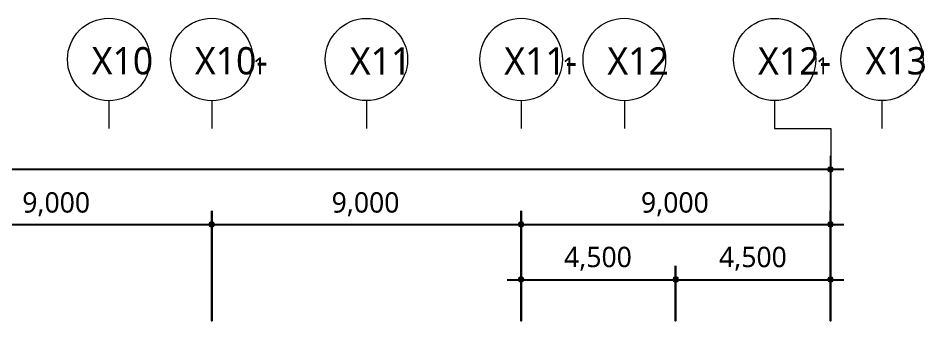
# Model space of a CAD drawing. Header units: millimetres. Extents: x -4005 to 126991, y -1911 to 106703.
# Drawn here: x 84066 to 110445, y 97899 to 106703 of the extents above; entities that cross this region are included whole.
import ezdxf

# ---------------------------------------------------------------- set-up
doc = ezdxf.new("R2010")
doc.units = ezdxf.units.MM
for name, color, linetype in [('PDF_문자', 7, 'Continuous'), ('PDF_솔리드 채우기', 7, 'Continuous'), ('PDF_형상', 7, 'Continuous')]:
    doc.layers.add(name, color=color, linetype=linetype)
doc.styles.add('PDF 맑은 고딕', font='malgun.ttf')

msp = doc.modelspace()

# ---------------------------------------------------------------- linework, layer by layer
at = {"layer": 'PDF_솔리드 채우기', "transparency": 33554559}
for points in [[(107628, 102376), (107597, 102298), (107706, 102298)], [(107706, 102391), (107628, 102376), (107706, 102298)], [(107768, 102376), (107706, 102391), (107706, 102298)], [(107799, 102298), (107768, 102376), (107706, 102298)], [(107597, 102298), (107628, 102236), (107706, 102298)], [(107628, 102236), (107706, 102205), (107706, 102298)], [(107706, 102205), (107768, 102236), (107706, 102298)], [(107768, 102236), (107799, 102298), (107706, 102298)], [(89627, 100775), (89596, 100697), (89705, 100697)], [(89627, 100775), (89596, 100697), (89705, 100697)], [(89705, 100806), (89627, 100775), (89705, 100697)], [(89705, 100806), (89627, 100775), (89705, 100697)], [(89767, 100775), (89705, 100806), (89705, 100697)], [(89767, 100775), (89705, 100806), (89705, 100697)], [(89798, 100697), (89767, 100775), (89705, 100697)], [(89798, 100697), (89767, 100775), (89705, 100697)], [(98628, 100775), (98597, 100697), (98705, 100697)], [(98628, 100775), (98597, 100697), (98705, 100697)], [(98705, 100806), (98628, 100775), (98705, 100697)], [(98705, 100806), (98628, 100775), (98705, 100697)], [(98768, 100775), (98705, 100806), (98705, 100697)], [(98768, 100775), (98705, 100806), (98705, 100697)], [(98799, 100697), (98768, 100775), (98705, 100697)], [(98799, 100697), (98768, 100775), (98705, 100697)], [(107628, 100775), (107597, 100697), (107706, 100697)], [(107706, 100806), (107628, 100775), (107706, 100697)], [(107768, 100775), (107706, 100806), (107706, 100697)], [(107799, 100697), (107768, 100775), (107706, 100697)], [(89596, 100697), (89627, 100635), (89705, 100697)], [(89596, 100697), (89627, 100635), (89705, 100697)], [(89627, 100635), (89705, 100604), (89705, 100697)], [(89627, 100635), (89705, 100604), (89705, 100697)], [(89705, 100604), (89767, 100635), (89705, 100697)], [(89767, 100635), (89798, 100697), (89705, 100697)], [(89705, 100604), (89767, 100635), (89705, 100697)], [(89767, 100635), (89798, 100697), (89705, 100697)], [(98597, 100697), (98628, 100635), (98705, 100697)], [(98597, 100697), (98628, 100635), (98705, 100697)], [(98628, 100635), (98705, 100604), (98705, 100697)], [(98628, 100635), (98705, 100604), (98705, 100697)], [(98705, 100604), (98768, 100635), (98705, 100697)], [(98768, 100635), (98799, 100697), (98705, 100697)], [(98705, 100604), (98768, 100635), (98705, 100697)], [(98768, 100635), (98799, 100697), (98705, 100697)], [(107597, 100697), (107628, 100635), (107706, 100697)], [(107628, 100635), (107706, 100604), (107706, 100697)], [(107706, 100604), (107768, 100635), (107706, 100697)], [(107768, 100635), (107799, 100697), (107706, 100697)], [(98705, 99205), (98628, 99174), (98705, 99096)], [(98768, 99174), (98705, 99205), (98705, 99096)], [(103198, 99205), (103120, 99174), (103198, 99096)], [(103198, 99205), (103120, 99174), (103198, 99096)], [(103276, 99174), (103198, 99205), (103198, 99096)], [(103276, 99174), (103198, 99205), (103198, 99096)], [(107706, 99205), (107628, 99174), (107706, 99096)], [(107768, 99174), (107706, 99205), (107706, 99096)], [(98628, 99174), (98597, 99096), (98705, 99096)], [(98597, 99096), (98628, 99034), (98705, 99096)], [(98628, 99034), (98705, 99003), (98705, 99096)], [(98799, 99096), (98768, 99174), (98705, 99096)], [(98705, 99003), (98768, 99034), (98705, 99096)], [(98768, 99034), (98799, 99096), (98705, 99096)], [(103120, 99174), (103105, 99096), (103198, 99096)], [(103120, 99174), (103105, 99096), (103198, 99096)], [(103105, 99096), (103120, 99034), (103198, 99096)], [(103105, 99096), (103120, 99034), (103198, 99096)], [(103120, 99034), (103198, 99003), (103198, 99096)], [(103120, 99034), (103198, 99003), (103198, 99096)], [(103291, 99096), (103276, 99174), (103198, 99096)], [(103291, 99096), (103276, 99174), (103198, 99096)], [(103198, 99003), (103276, 99034), (103198, 99096)], [(103276, 99034), (103291, 99096), (103198, 99096)], [(103198, 99003), (103276, 99034), (103198, 99096)], [(103276, 99034), (103291, 99096), (103198, 99096)], [(107628, 99174), (107597, 99096), (107706, 99096)], [(107597, 99096), (107628, 99034), (107706, 99096)], [(107628, 99034), (107706, 99003), (107706, 99096)], [(107799, 99096), (107768, 99174), (107706, 99096)], [(107706, 99003), (107768, 99034), (107706, 99096)], [(107768, 99034), (107799, 99096), (107706, 99096)]]:
    msp.add_solid(points, dxfattribs=at)
at = {"layer": 'PDF_형상', "lineweight": 5}
for points in [[(86705, 104303), (86705, 103495)], [(89705, 104303), (89705, 103495)], [(94198, 104303), (94198, 103495)], [(98705, 104303), (98705, 103495)], [(101706, 104303), (101706, 103495)], [(106074, 104303), (106074, 103495), (107706, 103495), (107706, 102298)], [(109198, 104303), (109198, 103495)]]:
    msp.add_lwpolyline(points, dxfattribs=at)
at = {"layer": 'PDF_형상', "lineweight": 25}
for points in [[(107701, 102702), (107701, 97899), (107701, 101101)], [(108089, 102298), (48804, 102298)], [(80297, 100697), (90089, 100697)], [(89297, 100697), (99089, 100697)], [(98297, 100697), (108089, 100697)], [(98701, 97899), (98701, 99500)], [(107701, 97899), (107701, 99500)], [(98297, 99096), (103597, 99096)], [(102789, 99096), (108089, 99096)]]:
    msp.add_lwpolyline(points, dxfattribs=at)
for points in [[(89701, 101101), (89701, 97899)], [(98701, 101101), (98701, 97899)], [(103193, 99500), (103193, 97899)]]:
    msp.add_lwpolyline(points, close=True, dxfattribs=at)
at = {"layer": 'PDF_형상', "lineweight": 5}
for centre, radius in [((86702, 105502), 1200), ((89702, 105502), 1200), ((94199, 105500), 1196), ((98702, 105502), 1200), ((101702, 105502), 1200), ((106075, 105500), 1196), ((109200, 105500), 1196)]:
    msp.add_circle(centre, radius, dxfattribs=at)

# ---------------------------------------------------------------- texts
at = {"layer": 'PDF_문자', "attachment_point": 4, "style": 'PDF 맑은 고딕'}
for s, insert, char_height in [('X10', (86207, 105458), 793.3), ('X10-', (89208, 105458), 793.3), ('X11', (93715, 105458), 793.3), ('X11-', (98208, 105458), 793.3), ('X12', (101208, 105458), 793.3), ('X12-', (105592, 105458), 793.3), ('X13', (108717, 105458), 793.3), ('1', (90902, 105314), 492), ('1', (99902, 105314), 492), ('1', (107286, 105314), 492), ('9,000', (84186, 101290), 592.2), ('9,000', (93187, 101290), 592.2), ('9,000', (102187, 101290), 592.2), ('4,500', (99949, 99704), 592.2), ('4,500', (104457, 99704), 592.2)]:
    msp.add_mtext(s, dxfattribs=dict(at, insert=insert, char_height=char_height))

doc.saveas('drawing.dxf')
